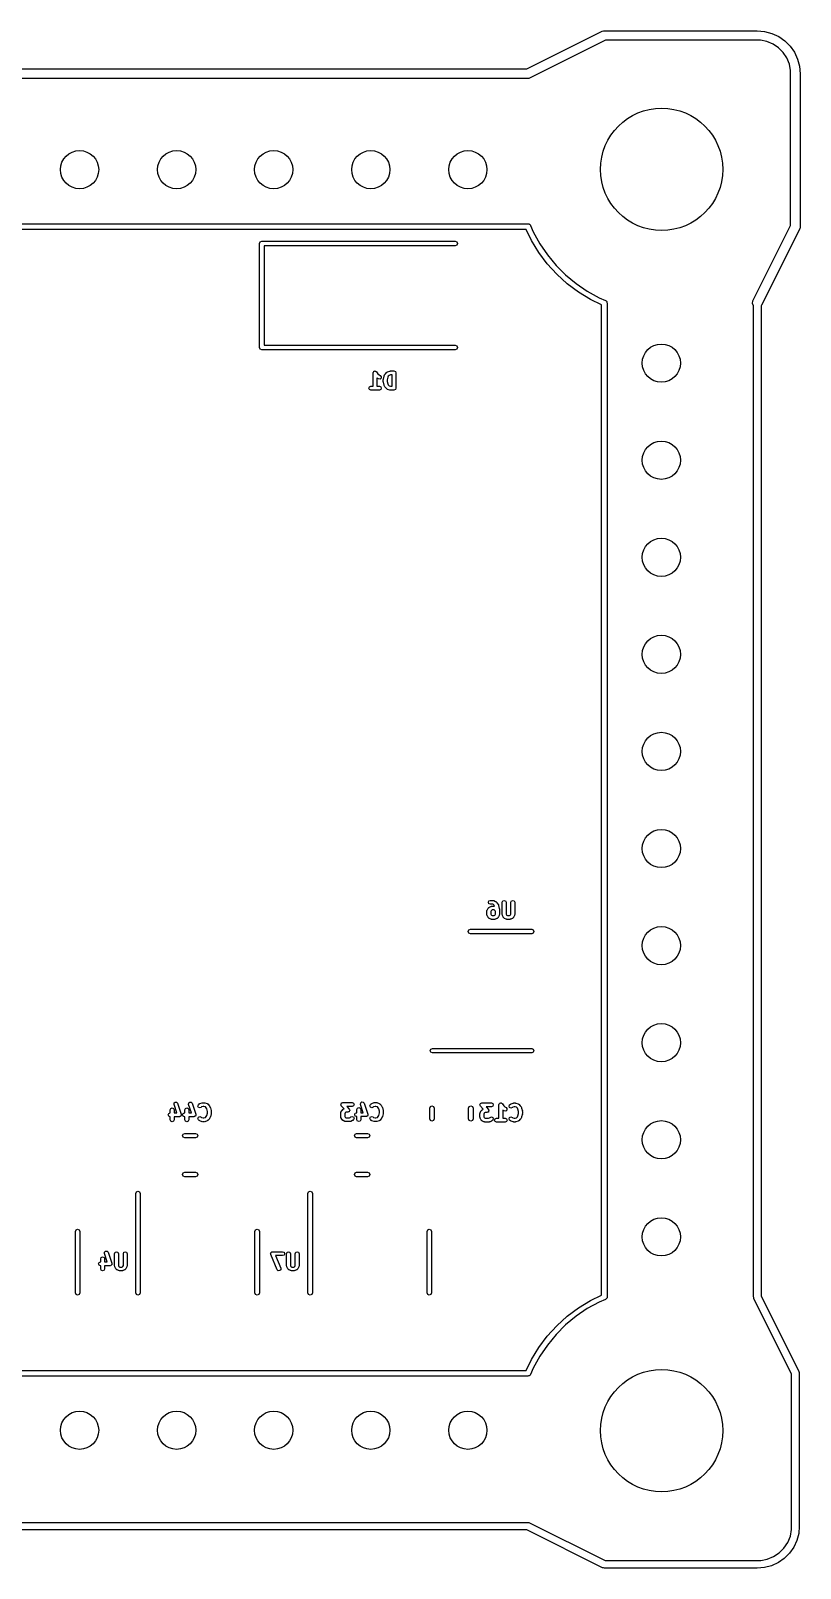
# Model space of a CAD drawing. Extents: x 0.4 to 11.3, y -7.9 to -0.4.
# Drawn here: x 5.905 to 6.698, y -4.532 to -2.948 of the extents above; entities that cross this region are included whole.
import ezdxf

# ---------------------------------------------------------------- set-up
doc = ezdxf.new("R2010")
doc.units = 0
doc.header["$MEASUREMENT"] = 0
doc.layers.add('BLACK', color=7, linetype='CONTINUOUS')

msp = doc.modelspace()

# ---------------------------------------------------------------- linework, layer by layer
at = {"layer": 'BLACK', "linetype": 'CONTINUOUS'}
for p, q in [((6.4162, -2.9872), (6.4939, -2.9484)), ((6.4972, -2.9577), (6.4195, -2.9965)), ((6.4939, -2.9484), (6.4952, -2.9479)), ((6.4952, -2.9479), (6.4956, -2.948)), ((6.4956, -2.948), (6.4961, -2.9478)), ((6.4961, -2.9478), (6.6535, -2.9478)), ((6.6535, -2.9577), (6.4972, -2.9577)), ((6.6535, -2.9478), (6.6612, -2.9485)), ((6.6569, -2.9577), (6.6535, -2.9577)), ((6.6636, -2.959), (6.6569, -2.9577)), ((6.6612, -2.9485), (6.6687, -2.9505)), ((6.6699, -2.9616), (6.6636, -2.959)), ((6.6687, -2.9505), (6.6757, -2.9538)), ((6.6757, -2.9538), (6.682, -2.9582)), ((6.682, -2.9582), (6.6875, -2.9637)), ((6.6755, -2.9654), (6.6699, -2.9616)), ((6.6803, -2.9702), (6.6755, -2.9654)), ((6.6841, -2.9758), (6.6803, -2.9702)), ((6.6867, -2.9821), (6.6841, -2.9758)), ((6.6875, -2.9637), (6.6919, -2.97)), ((6.6919, -2.97), (6.6952, -2.977)), ((6.6952, -2.977), (6.6972, -2.9844)), ((5.3949, -2.9872), (5.9055, -2.9872)), ((5.9055, -2.9872), (6.4162, -2.9872)), ((6.688, -2.9887), (6.6867, -2.9821)), ((6.688, -2.9921), (6.688, -2.9887)), ((6.688, -3.1484), (6.688, -2.9921)), ((6.6972, -2.9844), (6.6979, -2.9921)), ((6.6979, -2.9921), (6.6979, -2.9921)), ((6.6979, -2.9921), (6.6979, -2.9921)), ((6.6979, -2.9921), (6.6979, -2.9921)), ((6.6979, -2.9921), (6.6979, -3.1496)), ((5.9055, -2.997), (5.3937, -2.997)), ((6.4173, -2.997), (5.9055, -2.997)), ((6.4178, -2.9969), (6.4173, -2.997)), ((6.4182, -2.997), (6.4178, -2.9969)), ((6.4195, -2.9965), (6.4182, -2.997)), ((5.3937, -3.1467), (6.4173, -3.1467)), ((6.4173, -3.1467), (6.4184, -3.1468)), ((6.4184, -3.1468), (6.4186, -3.147)), ((6.4186, -3.147), (6.4189, -3.1471)), ((6.4189, -3.1471), (6.4195, -3.1478)), ((6.4195, -3.1478), (6.4199, -3.1481)), ((6.4199, -3.1481), (6.4199, -3.1483)), ((6.4199, -3.1483), (6.4201, -3.1484)), ((6.4201, -3.1484), (6.4228, -3.1549)), ((6.6492, -3.2261), (6.688, -3.1484)), ((6.6977, -3.151), (6.6974, -3.1514)), ((6.6974, -3.1514), (6.6974, -3.1518)), ((6.6979, -3.1496), (6.6977, -3.151)), ((6.4155, -3.1526), (5.3956, -3.1526)), ((6.141, -3.1669), (6.1417, -3.1653)), ((6.141, -3.274), (6.141, -3.1669)), ((6.1417, -3.1653), (6.1433, -3.1646)), ((6.1433, -3.1646), (6.3425, -3.1646)), ((6.3425, -3.1646), (6.3442, -3.1653)), ((6.3442, -3.1653), (6.3449, -3.1669)), ((6.3449, -3.1669), (6.3442, -3.1686)), ((6.421, -3.1638), (6.4155, -3.1526)), ((6.4286, -3.1763), (6.421, -3.1638)), ((6.4228, -3.1549), (6.4295, -3.1672)), ((6.4295, -3.1672), (6.4374, -3.1787)), ((6.6974, -3.1518), (6.658, -3.2305)), ((6.3425, -3.1693), (6.1457, -3.1693)), ((6.1457, -3.1693), (6.1457, -3.2717)), ((6.3442, -3.1686), (6.3425, -3.1693)), ((6.4373, -3.1879), (6.4286, -3.1763)), ((6.4374, -3.1787), (6.4463, -3.1895)), ((6.447, -3.1986), (6.4373, -3.1879)), ((6.4463, -3.1895), (6.4562, -3.1994)), ((6.4578, -3.2084), (6.447, -3.1986)), ((6.4562, -3.1994), (6.467, -3.2083)), ((6.4694, -3.2171), (6.4578, -3.2084)), ((6.467, -3.2083), (6.4785, -3.2162)), ((6.4818, -3.2247), (6.4694, -3.2171)), ((6.4785, -3.2162), (6.4908, -3.2229)), ((6.4931, -3.2302), (6.4818, -3.2247)), ((6.4908, -3.2229), (6.4972, -3.2256)), ((6.4931, -4.2501), (6.4931, -3.2302)), ((6.4972, -3.2256), (6.4979, -3.2262)), ((6.4979, -3.2262), (6.4983, -3.2264)), ((6.4983, -3.2264), (6.4984, -3.2267)), ((6.4984, -3.2267), (6.4986, -3.2268)), ((6.4986, -3.2268), (6.4988, -3.2278)), ((6.4988, -3.2278), (6.499, -3.2283)), ((6.499, -3.2283), (6.499, -4.252)), ((6.6487, -3.2289), (6.6492, -3.2261)), ((6.6496, -3.2311), (6.6487, -3.2289)), ((6.658, -3.2305), (6.6575, -3.2313)), ((6.6496, -4.252), (6.6496, -3.2311)), ((6.6575, -3.2313), (6.6575, -4.251)), ((6.1417, -3.2757), (6.141, -3.274)), ((6.1433, -3.2764), (6.1417, -3.2757)), ((6.3425, -3.2764), (6.1433, -3.2764)), ((6.1457, -3.2717), (6.3425, -3.2717)), ((6.3425, -3.2717), (6.3442, -3.2723)), ((6.3442, -3.2757), (6.3425, -3.2764)), ((6.3442, -3.2723), (6.3449, -3.274)), ((6.3449, -3.274), (6.3442, -3.2757)), ((6.2579, -3.2999), (6.2583, -3.2994)), ((6.258, -3.3001), (6.2579, -3.2999)), ((6.2579, -3.3003), (6.258, -3.3001)), ((6.2579, -3.3141), (6.2579, -3.3003)), ((6.2583, -3.2994), (6.2585, -3.2989)), ((6.2585, -3.2989), (6.2587, -3.2988)), ((6.2587, -3.2988), (6.2588, -3.2986)), ((6.2588, -3.2986), (6.2593, -3.2985)), ((6.2593, -3.2985), (6.2599, -3.2983)), ((6.2599, -3.2983), (6.26, -3.2984)), ((6.26, -3.2984), (6.2602, -3.2984)), ((6.2602, -3.2984), (6.2607, -3.2987)), ((6.2607, -3.2987), (6.2613, -3.2989)), ((6.2613, -3.2989), (6.2613, -3.2991)), ((6.2613, -3.2991), (6.2615, -3.2992)), ((6.2615, -3.2992), (6.2629, -3.3013)), ((6.262, -3.3058), (6.2618, -3.3056)), ((6.2618, -3.3056), (6.2618, -3.3141)), ((6.2635, -3.3065), (6.262, -3.3058)), ((6.2629, -3.3013), (6.264, -3.3024)), ((6.265, -3.3067), (6.2635, -3.3065)), ((6.264, -3.3024), (6.2652, -3.303)), ((6.2661, -3.3057), (6.265, -3.3067)), ((6.2652, -3.303), (6.2662, -3.3042)), ((6.2662, -3.3042), (6.2661, -3.3057)), ((6.2684, -3.307), (6.2685, -3.3068)), ((6.2684, -3.3093), (6.2684, -3.307)), ((6.2685, -3.3095), (6.2684, -3.3093)), ((6.2685, -3.3066), (6.2692, -3.3036)), ((6.2685, -3.3068), (6.2685, -3.3066)), ((6.2685, -3.3098), (6.2685, -3.3095)), ((6.2692, -3.3128), (6.2685, -3.3098)), ((6.2692, -3.3036), (6.2693, -3.3034)), ((6.2693, -3.3034), (6.2694, -3.3032)), ((6.2694, -3.3032), (6.2701, -3.3017)), ((6.2701, -3.3017), (6.2703, -3.3014)), ((6.2703, -3.3014), (6.2705, -3.3011)), ((6.2705, -3.3011), (6.272, -3.2996)), ((6.272, -3.2996), (6.2724, -3.2995)), ((6.273, -3.3047), (6.2723, -3.3073)), ((6.2723, -3.3073), (6.2723, -3.309)), ((6.2723, -3.309), (6.273, -3.3116)), ((6.2724, -3.2995), (6.2727, -3.2992)), ((6.2727, -3.2992), (6.275, -3.2984)), ((6.2735, -3.3037), (6.273, -3.3047)), ((6.2744, -3.3028), (6.2735, -3.3037)), ((6.2759, -3.3023), (6.2744, -3.3028)), ((6.275, -3.2984), (6.2753, -3.2984)), ((6.2753, -3.2984), (6.2756, -3.2983)), ((6.2756, -3.2983), (6.2794, -3.2983)), ((6.2774, -3.3023), (6.2759, -3.3023)), ((6.2774, -3.3141), (6.2774, -3.3023)), ((6.2794, -3.2983), (6.2808, -3.2989)), ((6.2808, -3.2989), (6.2813, -3.3003)), ((6.2813, -3.3003), (6.2813, -3.316)), ((6.2534, -3.316), (6.254, -3.3146)), ((6.254, -3.3174), (6.2534, -3.316)), ((6.254, -3.3146), (6.2554, -3.3141)), ((6.2554, -3.318), (6.254, -3.3174)), ((6.2554, -3.3141), (6.2579, -3.3141)), ((6.2599, -3.318), (6.2554, -3.318)), ((6.2644, -3.318), (6.2599, -3.318)), ((6.2618, -3.3141), (6.2644, -3.3141)), ((6.2644, -3.3141), (6.2658, -3.3146)), ((6.2658, -3.3174), (6.2644, -3.318)), ((6.2658, -3.3146), (6.2663, -3.316)), ((6.2663, -3.316), (6.2658, -3.3174)), ((6.2693, -3.3129), (6.2692, -3.3128)), ((6.2694, -3.3132), (6.2693, -3.3129)), ((6.2701, -3.3147), (6.2694, -3.3132)), ((6.2703, -3.3149), (6.2701, -3.3147)), ((6.2705, -3.3152), (6.2703, -3.3149)), ((6.272, -3.3167), (6.2705, -3.3152)), ((6.2724, -3.3169), (6.272, -3.3167)), ((6.2727, -3.3172), (6.2724, -3.3169)), ((6.275, -3.3179), (6.2727, -3.3172)), ((6.273, -3.3116), (6.2735, -3.3126)), ((6.2735, -3.3126), (6.2744, -3.3136)), ((6.2744, -3.3136), (6.2759, -3.3141)), ((6.2753, -3.3179), (6.275, -3.3179)), ((6.2756, -3.318), (6.2753, -3.3179)), ((6.2794, -3.318), (6.2756, -3.318)), ((6.2759, -3.3141), (6.2774, -3.3141)), ((6.2808, -3.3174), (6.2794, -3.318)), ((6.2813, -3.316), (6.2808, -3.3174)), ((6.3766, -3.8456), (6.3771, -3.8442)), ((6.3771, -3.847), (6.3766, -3.8456)), ((6.3771, -3.8442), (6.3785, -3.8436)), ((6.3785, -3.8475), (6.3771, -3.847)), ((6.3785, -3.8436), (6.3815, -3.8436)), ((6.3811, -3.8475), (6.3785, -3.8475)), ((6.3819, -3.8479), (6.3811, -3.8475)), ((6.3815, -3.8436), (6.382, -3.8438)), ((6.3823, -3.8483), (6.3819, -3.8479)), ((6.382, -3.8438), (6.3824, -3.8438)), ((6.3831, -3.8496), (6.3823, -3.8483)), ((6.3824, -3.8438), (6.3839, -3.8446)), ((6.3839, -3.8446), (6.3841, -3.8448)), ((6.3841, -3.8448), (6.3844, -3.8449)), ((6.3844, -3.8449), (6.3852, -3.8457)), ((6.3852, -3.8457), (6.3853, -3.8459)), ((6.3853, -3.8459), (6.3854, -3.846)), ((6.3854, -3.846), (6.3869, -3.8482)), ((6.3869, -3.8482), (6.387, -3.8486)), ((6.3908, -3.8456), (6.3914, -3.8442)), ((6.3908, -3.8583), (6.3908, -3.8456)), ((6.3914, -3.8442), (6.3928, -3.8436)), ((6.3928, -3.8436), (6.3942, -3.8442)), ((6.3942, -3.8442), (6.3948, -3.8456)), ((6.3948, -3.8456), (6.3948, -3.8578)), ((6.3998, -3.8456), (6.4004, -3.8442)), ((6.3998, -3.8578), (6.3998, -3.8456)), ((6.4004, -3.8442), (6.4018, -3.8436)), ((6.4018, -3.8436), (6.4032, -3.8442)), ((6.4032, -3.8442), (6.4038, -3.8456)), ((6.4038, -3.8456), (6.4038, -3.8583)), ((6.3751, -3.8546), (6.3752, -3.8541)), ((6.3751, -3.8583), (6.3751, -3.8546)), ((6.3752, -3.8587), (6.3751, -3.8583)), ((6.3752, -3.8541), (6.3753, -3.8537)), ((6.3753, -3.8592), (6.3752, -3.8587)), ((6.3753, -3.8537), (6.376, -3.8522)), ((6.376, -3.8607), (6.3753, -3.8592)), ((6.376, -3.8522), (6.3763, -3.852)), ((6.3763, -3.8609), (6.376, -3.8607)), ((6.3763, -3.852), (6.3764, -3.8517)), ((6.3764, -3.8612), (6.3763, -3.8609)), ((6.3764, -3.8517), (6.3771, -3.8509)), ((6.3771, -3.862), (6.3764, -3.8612)), ((6.3771, -3.8509), (6.3774, -3.8508)), ((6.3774, -3.8621), (6.3771, -3.862)), ((6.3774, -3.8508), (6.3777, -3.8505)), ((6.3777, -3.8623), (6.3774, -3.8621)), ((6.3777, -3.8505), (6.3792, -3.8498)), ((6.3792, -3.8631), (6.3777, -3.8623)), ((6.3794, -3.8542), (6.379, -3.855)), ((6.379, -3.855), (6.379, -3.8578)), ((6.379, -3.8578), (6.3794, -3.8586)), ((6.3792, -3.8498), (6.3796, -3.8498)), ((6.3796, -3.8631), (6.3792, -3.8631)), ((6.3797, -3.8539), (6.3794, -3.8542)), ((6.3794, -3.8586), (6.3797, -3.8589)), ((6.3796, -3.8498), (6.38, -3.8496)), ((6.38, -3.8633), (6.3796, -3.8631)), ((6.3805, -3.8535), (6.3797, -3.8539)), ((6.3797, -3.8589), (6.3805, -3.8593)), ((6.38, -3.8496), (6.383, -3.8496)), ((6.383, -3.8633), (6.38, -3.8633)), ((6.3826, -3.8535), (6.3805, -3.8535)), ((6.3805, -3.8593), (6.3826, -3.8593)), ((6.3834, -3.8539), (6.3826, -3.8535)), ((6.3826, -3.8593), (6.3834, -3.8589)), ((6.383, -3.8496), (6.3831, -3.8496)), ((6.3835, -3.8631), (6.383, -3.8633)), ((6.3837, -3.8542), (6.3834, -3.8539)), ((6.3834, -3.8589), (6.3837, -3.8586)), ((6.3839, -3.8631), (6.3835, -3.8631)), ((6.3841, -3.855), (6.3837, -3.8542)), ((6.3837, -3.8586), (6.3841, -3.8578)), ((6.3854, -3.8623), (6.3839, -3.8631)), ((6.3841, -3.8578), (6.3841, -3.855)), ((6.3856, -3.8621), (6.3854, -3.8623)), ((6.3859, -3.862), (6.3856, -3.8621)), ((6.3867, -3.8612), (6.3859, -3.862)), ((6.3868, -3.8609), (6.3867, -3.8612)), ((6.387, -3.8607), (6.3868, -3.8609)), ((6.387, -3.8486), (6.3872, -3.8488)), ((6.3878, -3.8592), (6.387, -3.8607)), ((6.3872, -3.8488), (6.3879, -3.8518)), ((6.388, -3.8583), (6.3878, -3.8587)), ((6.3878, -3.8587), (6.3878, -3.8592)), ((6.3879, -3.8518), (6.3879, -3.8521)), ((6.3879, -3.8521), (6.388, -3.8523)), ((6.388, -3.8523), (6.388, -3.8583)), ((6.391, -3.8587), (6.3908, -3.8583)), ((6.391, -3.8592), (6.391, -3.8587)), ((6.3918, -3.8607), (6.391, -3.8592)), ((6.392, -3.8609), (6.3918, -3.8607)), ((6.3921, -3.8612), (6.392, -3.8609)), ((6.3929, -3.862), (6.3921, -3.8612)), ((6.3932, -3.8621), (6.3929, -3.862)), ((6.3934, -3.8623), (6.3932, -3.8621)), ((6.3949, -3.8631), (6.3934, -3.8623)), ((6.3948, -3.8578), (6.3952, -3.8586)), ((6.3954, -3.8631), (6.3949, -3.8631)), ((6.3952, -3.8586), (6.3954, -3.8589)), ((6.3954, -3.8589), (6.3962, -3.8593)), ((6.3958, -3.8633), (6.3954, -3.8631)), ((6.3988, -3.8633), (6.3958, -3.8633)), ((6.3962, -3.8593), (6.3983, -3.8593)), ((6.3983, -3.8593), (6.3991, -3.8589)), ((6.3992, -3.8631), (6.3988, -3.8633)), ((6.3991, -3.8589), (6.3994, -3.8586)), ((6.3997, -3.8631), (6.3992, -3.8631)), ((6.3994, -3.8586), (6.3998, -3.8578)), ((6.4012, -3.8623), (6.3997, -3.8631)), ((6.4014, -3.8621), (6.4012, -3.8623)), ((6.4017, -3.862), (6.4014, -3.8621)), ((6.4024, -3.8612), (6.4017, -3.862)), ((6.4025, -3.8609), (6.4024, -3.8612)), ((6.4028, -3.8607), (6.4025, -3.8609)), ((6.4035, -3.8592), (6.4028, -3.8607)), ((6.4036, -3.8587), (6.4035, -3.8592)), ((6.4038, -3.8583), (6.4036, -3.8587)), ((6.3559, -3.8756), (6.3566, -3.8739)), ((6.3566, -3.8773), (6.3559, -3.8756)), ((6.3566, -3.8739), (6.3583, -3.8732)), ((6.3583, -3.878), (6.3566, -3.8773)), ((6.3583, -3.8732), (6.3898, -3.8732)), ((6.3898, -3.878), (6.3583, -3.878)), ((6.3898, -3.8732), (6.4213, -3.8732)), ((6.4213, -3.878), (6.3898, -3.878)), ((6.4213, -3.8732), (6.4229, -3.8739)), ((6.4229, -3.8773), (6.4213, -3.878)), ((6.4229, -3.8739), (6.4236, -3.8756)), ((6.4236, -3.8756), (6.4229, -3.8773)), ((6.3166, -3.9984), (6.3172, -3.9968)), ((6.3172, -4.0001), (6.3166, -3.9984)), ((6.3172, -3.9968), (6.3189, -3.9961)), ((6.3189, -4.0008), (6.3172, -4.0001)), ((6.3189, -3.9961), (6.3898, -3.9961)), ((6.3898, -4.0008), (6.3189, -4.0008)), ((6.3898, -3.9961), (6.4213, -3.9961)), ((6.4213, -4.0008), (6.3898, -4.0008)), ((6.4213, -3.9961), (6.4229, -3.9968)), ((6.4229, -4.0001), (6.4213, -4.0008)), ((6.4229, -3.9968), (6.4236, -3.9984)), ((6.4236, -3.9984), (6.4229, -4.0001)), ((6.0528, -4.0538), (6.0529, -4.0523)), ((6.0557, -4.0625), (6.0528, -4.0538)), ((6.0529, -4.0523), (6.054, -4.0513)), ((6.054, -4.0513), (6.0555, -4.0514)), ((6.0555, -4.0514), (6.0565, -4.0526)), ((6.0565, -4.0526), (6.0603, -4.0638)), ((6.0678, -4.0538), (6.0679, -4.0523)), ((6.0707, -4.0625), (6.0678, -4.0538)), ((6.0679, -4.0523), (6.069, -4.0513)), ((6.069, -4.0513), (6.0705, -4.0514)), ((6.0705, -4.0514), (6.0715, -4.0526)), ((6.0715, -4.0526), (6.0753, -4.0638)), ((6.0774, -4.0554), (6.078, -4.0541)), ((6.078, -4.0541), (6.0788, -4.0533)), ((6.0788, -4.0533), (6.0792, -4.0531)), ((6.0792, -4.0531), (6.0795, -4.0528)), ((6.0795, -4.0528), (6.0818, -4.0521)), ((6.0818, -4.0521), (6.0821, -4.0521)), ((6.0821, -4.0521), (6.0824, -4.052)), ((6.0824, -4.052), (6.0839, -4.052)), ((6.0839, -4.052), (6.0842, -4.0521)), ((6.0842, -4.0521), (6.0845, -4.0521)), ((6.0845, -4.0521), (6.0868, -4.0528)), ((6.0868, -4.0528), (6.0871, -4.0531)), ((6.0871, -4.0531), (6.0876, -4.0533)), ((6.0876, -4.0533), (6.0891, -4.0548)), ((6.2246, -4.0537), (6.2249, -4.053)), ((6.2246, -4.0538), (6.2246, -4.0537)), ((6.2246, -4.0537), (6.2246, -4.0537)), ((6.2249, -4.0544), (6.2246, -4.0538)), ((6.2249, -4.053), (6.2252, -4.0524)), ((6.2252, -4.0524), (6.2253, -4.0524)), ((6.2253, -4.0523), (6.2259, -4.0521)), ((6.2253, -4.0524), (6.2253, -4.0523)), ((6.2259, -4.0521), (6.2266, -4.0518)), ((6.2266, -4.0518), (6.2363, -4.0518)), ((6.2363, -4.0518), (6.2377, -4.0524)), ((6.2377, -4.0524), (6.2383, -4.0538)), ((6.2383, -4.0538), (6.2377, -4.0552)), ((6.245, -4.0537), (6.2451, -4.0522)), ((6.2478, -4.0623), (6.245, -4.0537)), ((6.2451, -4.0522), (6.2462, -4.0512)), ((6.2462, -4.0512), (6.2477, -4.0513)), ((6.2477, -4.0513), (6.2487, -4.0524)), ((6.2487, -4.0524), (6.2524, -4.0637)), ((6.2546, -4.0553), (6.2552, -4.0539)), ((6.2552, -4.0539), (6.2559, -4.0531)), ((6.2559, -4.0531), (6.2564, -4.053)), ((6.2564, -4.053), (6.2567, -4.0527)), ((6.2567, -4.0527), (6.259, -4.0519)), ((6.259, -4.0519), (6.2593, -4.0519)), ((6.2593, -4.0519), (6.2596, -4.0518)), ((6.2596, -4.0518), (6.2611, -4.0518)), ((6.2611, -4.0518), (6.2614, -4.0519)), ((6.2614, -4.0519), (6.2617, -4.0519)), ((6.2617, -4.0519), (6.264, -4.0527)), ((6.264, -4.0527), (6.2643, -4.053)), ((6.2643, -4.053), (6.2647, -4.0531)), ((6.2647, -4.0531), (6.2662, -4.0546)), ((6.3679, -4.0541), (6.3683, -4.0535)), ((6.368, -4.0542), (6.3679, -4.0541)), ((6.3682, -4.0549), (6.3679, -4.0542)), ((6.3679, -4.0542), (6.368, -4.0542)), ((6.3683, -4.0535), (6.3685, -4.0528)), ((6.3685, -4.0528), (6.3686, -4.0528)), ((6.3686, -4.0527), (6.3693, -4.0525)), ((6.3686, -4.0528), (6.3686, -4.0527)), ((6.3693, -4.0525), (6.3699, -4.0523)), ((6.3699, -4.0523), (6.3797, -4.0523)), ((6.3797, -4.0523), (6.3811, -4.0528)), ((6.3811, -4.0528), (6.3816, -4.0542)), ((6.3816, -4.0542), (6.3811, -4.0556)), ((6.3874, -4.0542), (6.3875, -4.054)), ((6.3874, -4.068), (6.3874, -4.0542)), ((6.3875, -4.0538), (6.3878, -4.0534)), ((6.3875, -4.054), (6.3875, -4.0538)), ((6.3878, -4.0534), (6.388, -4.0528)), ((6.388, -4.0528), (6.3882, -4.0528)), ((6.3882, -4.0528), (6.3883, -4.0526)), ((6.3883, -4.0526), (6.3889, -4.0525)), ((6.3889, -4.0525), (6.3894, -4.0523)), ((6.3894, -4.0523), (6.3896, -4.0523)), ((6.3896, -4.0523), (6.3898, -4.0523)), ((6.3898, -4.0523), (6.3903, -4.0526)), ((6.3903, -4.0526), (6.3908, -4.0528)), ((6.3908, -4.0528), (6.3909, -4.053)), ((6.3909, -4.053), (6.391, -4.0531)), ((6.391, -4.0531), (6.3924, -4.0552)), ((6.3985, -4.0543), (6.3993, -4.0536)), ((6.3993, -4.0536), (6.3997, -4.0534)), ((6.3997, -4.0534), (6.4, -4.0531)), ((6.4, -4.0531), (6.4023, -4.0524)), ((6.4023, -4.0524), (6.4026, -4.0524)), ((6.4026, -4.0524), (6.4029, -4.0523)), ((6.4029, -4.0523), (6.4044, -4.0523)), ((6.4044, -4.0523), (6.4047, -4.0524)), ((6.4047, -4.0524), (6.405, -4.0524)), ((6.405, -4.0524), (6.4073, -4.0531)), ((6.4073, -4.0531), (6.4076, -4.0534)), ((6.4076, -4.0534), (6.408, -4.0536)), ((6.408, -4.0536), (6.4095, -4.0551)), ((6.0467, -4.0644), (6.0473, -4.0631)), ((6.0473, -4.0658), (6.0467, -4.0644)), ((6.0473, -4.0631), (6.0487, -4.0625)), ((6.0487, -4.0664), (6.0473, -4.0658)), ((6.0487, -4.0625), (6.049, -4.0625)), ((6.049, -4.0664), (6.0487, -4.0664)), ((6.049, -4.0592), (6.0495, -4.0578)), ((6.049, -4.0625), (6.049, -4.0592)), ((6.049, -4.0697), (6.049, -4.0664)), ((6.0495, -4.0711), (6.049, -4.0697)), ((6.0495, -4.0578), (6.0509, -4.0572)), ((6.0509, -4.0572), (6.0523, -4.0578)), ((6.0523, -4.0578), (6.0529, -4.0592)), ((6.0529, -4.0697), (6.0523, -4.0711)), ((6.0529, -4.0592), (6.0529, -4.0625)), ((6.0529, -4.0625), (6.0557, -4.0625)), ((6.0584, -4.0664), (6.0529, -4.0664)), ((6.0529, -4.0664), (6.0529, -4.0697)), ((6.0587, -4.0663), (6.0584, -4.0664)), ((6.059, -4.0663), (6.0587, -4.0663)), ((6.0594, -4.066), (6.059, -4.0663)), ((6.0598, -4.0658), (6.0594, -4.066)), ((6.0599, -4.0655), (6.0598, -4.0658)), ((6.0602, -4.0653), (6.0599, -4.0655)), ((6.0604, -4.0644), (6.0602, -4.0649)), ((6.0602, -4.0649), (6.0602, -4.0653)), ((6.0603, -4.0638), (6.0603, -4.0641)), ((6.0603, -4.0641), (6.0604, -4.0644)), ((6.0617, -4.0644), (6.0623, -4.0631)), ((6.0623, -4.0658), (6.0617, -4.0644)), ((6.0623, -4.0631), (6.0637, -4.0625)), ((6.0637, -4.0664), (6.0623, -4.0658)), ((6.0637, -4.0625), (6.0639, -4.0625)), ((6.0639, -4.0664), (6.0637, -4.0664)), ((6.0639, -4.0592), (6.0645, -4.0578)), ((6.0639, -4.0625), (6.0639, -4.0592)), ((6.0639, -4.0697), (6.0639, -4.0664)), ((6.0645, -4.0711), (6.0639, -4.0697)), ((6.0645, -4.0578), (6.0659, -4.0572)), ((6.0659, -4.0572), (6.0673, -4.0578)), ((6.0673, -4.0578), (6.0679, -4.0592)), ((6.0679, -4.0697), (6.0673, -4.0711)), ((6.0679, -4.0592), (6.0679, -4.0625)), ((6.0679, -4.0625), (6.0707, -4.0625)), ((6.0734, -4.0664), (6.0679, -4.0664)), ((6.0679, -4.0664), (6.0679, -4.0697)), ((6.0737, -4.0663), (6.0734, -4.0664)), ((6.074, -4.0663), (6.0737, -4.0663)), ((6.0744, -4.066), (6.074, -4.0663)), ((6.0748, -4.0658), (6.0744, -4.066)), ((6.0749, -4.0655), (6.0748, -4.0658)), ((6.0752, -4.0653), (6.0749, -4.0655)), ((6.0754, -4.0644), (6.0752, -4.0649)), ((6.0752, -4.0649), (6.0752, -4.0653)), ((6.0753, -4.0638), (6.0753, -4.0641)), ((6.0753, -4.0641), (6.0754, -4.0644)), ((6.078, -4.0568), (6.0774, -4.0554)), ((6.0774, -4.0682), (6.078, -4.0668)), ((6.078, -4.0696), (6.0774, -4.0682)), ((6.0794, -4.0574), (6.078, -4.0568)), ((6.078, -4.0668), (6.0794, -4.0662)), ((6.0788, -4.0703), (6.078, -4.0696)), ((6.0808, -4.0568), (6.0794, -4.0574)), ((6.0794, -4.0662), (6.0808, -4.0668)), ((6.0812, -4.0564), (6.0808, -4.0568)), ((6.0808, -4.0668), (6.0812, -4.0672)), ((6.0827, -4.0559), (6.0812, -4.0564)), ((6.0812, -4.0672), (6.0827, -4.0677)), ((6.0836, -4.0559), (6.0827, -4.0559)), ((6.0827, -4.0677), (6.0836, -4.0677)), ((6.0851, -4.0564), (6.0836, -4.0559)), ((6.0836, -4.0677), (6.0851, -4.0672)), ((6.086, -4.0574), (6.0851, -4.0564)), ((6.0851, -4.0672), (6.086, -4.0663)), ((6.0866, -4.0584), (6.086, -4.0574)), ((6.086, -4.0663), (6.0866, -4.0653)), ((6.0872, -4.0609), (6.0866, -4.0584)), ((6.0866, -4.0653), (6.0872, -4.0627)), ((6.0872, -4.0627), (6.0872, -4.0609)), ((6.0891, -4.0688), (6.0876, -4.0703)), ((6.0891, -4.0548), (6.0892, -4.0551)), ((6.0892, -4.0685), (6.0891, -4.0688)), ((6.0892, -4.0551), (6.0894, -4.0553)), ((6.0894, -4.0683), (6.0892, -4.0685)), ((6.0894, -4.0553), (6.0902, -4.0568)), ((6.0902, -4.0668), (6.0894, -4.0683)), ((6.0902, -4.0568), (6.0902, -4.057)), ((6.0902, -4.057), (6.0903, -4.0572)), ((6.0903, -4.0664), (6.0902, -4.0666)), ((6.0902, -4.0666), (6.0902, -4.0668)), ((6.0903, -4.0572), (6.0911, -4.0602)), ((6.0911, -4.0634), (6.0903, -4.0664)), ((6.0911, -4.0602), (6.091, -4.0605)), ((6.091, -4.0605), (6.0911, -4.0607)), ((6.0911, -4.0629), (6.091, -4.0632)), ((6.091, -4.0632), (6.0911, -4.0634)), ((6.0911, -4.0607), (6.0911, -4.0629)), ((6.2246, -4.0628), (6.2248, -4.0624)), ((6.2246, -4.0665), (6.2246, -4.0628)), ((6.2248, -4.067), (6.2246, -4.0665)), ((6.2248, -4.0619), (6.2256, -4.0604)), ((6.2248, -4.0624), (6.2248, -4.0619)), ((6.2248, -4.0674), (6.2248, -4.067)), ((6.2256, -4.0689), (6.2248, -4.0674)), ((6.2251, -4.0551), (6.2249, -4.0544)), ((6.228, -4.0584), (6.2251, -4.0551)), ((6.2256, -4.0604), (6.2258, -4.0602)), ((6.2258, -4.0691), (6.2256, -4.0689)), ((6.2258, -4.0602), (6.2259, -4.0599)), ((6.2259, -4.0694), (6.2258, -4.0691)), ((6.2259, -4.0599), (6.2267, -4.0591)), ((6.2267, -4.0702), (6.2259, -4.0694)), ((6.2267, -4.0591), (6.227, -4.059)), ((6.227, -4.059), (6.2272, -4.0588)), ((6.2272, -4.0588), (6.228, -4.0584)), ((6.229, -4.0625), (6.2286, -4.0633)), ((6.2286, -4.0633), (6.2286, -4.0661)), ((6.2286, -4.0661), (6.229, -4.0669)), ((6.2292, -4.0622), (6.229, -4.0625)), ((6.229, -4.0669), (6.2292, -4.0672)), ((6.23, -4.0618), (6.2292, -4.0622)), ((6.2292, -4.0672), (6.23, -4.0676)), ((6.2318, -4.0618), (6.23, -4.0618)), ((6.23, -4.0676), (6.2336, -4.0676)), ((6.2363, -4.0558), (6.2309, -4.0558)), ((6.2309, -4.0558), (6.2333, -4.0585)), ((6.2325, -4.0615), (6.2318, -4.0618)), ((6.2331, -4.0613), (6.2325, -4.0615)), ((6.2332, -4.0612), (6.2331, -4.0613)), ((6.2335, -4.0605), (6.2332, -4.0612)), ((6.2332, -4.0612), (6.2332, -4.0612)), ((6.2333, -4.0585), (6.2335, -4.0591)), ((6.2335, -4.0591), (6.2338, -4.0598)), ((6.2338, -4.0599), (6.2335, -4.0605)), ((6.2336, -4.0676), (6.2344, -4.0672)), ((6.2338, -4.0598), (6.2338, -4.0599)), ((6.2338, -4.0599), (6.2338, -4.0599)), ((6.2344, -4.0672), (6.2349, -4.0666)), ((6.2349, -4.0666), (6.2363, -4.0661)), ((6.2377, -4.0552), (6.2363, -4.0558)), ((6.2363, -4.0661), (6.2377, -4.0666)), ((6.2377, -4.0694), (6.237, -4.0702)), ((6.2377, -4.0666), (6.2383, -4.068)), ((6.2383, -4.068), (6.2377, -4.0694)), ((6.2389, -4.0643), (6.2394, -4.0629)), ((6.2394, -4.0657), (6.2389, -4.0643)), ((6.2394, -4.0629), (6.2408, -4.0623)), ((6.2408, -4.0663), (6.2394, -4.0657)), ((6.2408, -4.0623), (6.2411, -4.0623)), ((6.2411, -4.0663), (6.2408, -4.0663)), ((6.2411, -4.059), (6.2417, -4.0576)), ((6.2411, -4.0623), (6.2411, -4.059)), ((6.2411, -4.0695), (6.2411, -4.0663)), ((6.2417, -4.0709), (6.2411, -4.0695)), ((6.2417, -4.0576), (6.2431, -4.0571)), ((6.2431, -4.0571), (6.2445, -4.0576)), ((6.2445, -4.0576), (6.2451, -4.059)), ((6.2451, -4.0695), (6.2445, -4.0709)), ((6.2451, -4.059), (6.2451, -4.0623)), ((6.2451, -4.0623), (6.2478, -4.0623)), ((6.2506, -4.0663), (6.2451, -4.0663)), ((6.2451, -4.0663), (6.2451, -4.0695)), ((6.2509, -4.0661), (6.2506, -4.0663)), ((6.2512, -4.0662), (6.2509, -4.0661)), ((6.2515, -4.0659), (6.2512, -4.0662)), ((6.252, -4.0657), (6.2515, -4.0659)), ((6.2521, -4.0654), (6.252, -4.0657)), ((6.2523, -4.0652), (6.2521, -4.0654)), ((6.2524, -4.0647), (6.2523, -4.0652)), ((6.2524, -4.0637), (6.2524, -4.064)), ((6.2524, -4.064), (6.2525, -4.0643)), ((6.2525, -4.0643), (6.2524, -4.0647)), ((6.2552, -4.0567), (6.2546, -4.0553)), ((6.2546, -4.068), (6.2552, -4.0666)), ((6.2552, -4.0694), (6.2546, -4.068)), ((6.2566, -4.0573), (6.2552, -4.0567)), ((6.2552, -4.0666), (6.2566, -4.0661)), ((6.2559, -4.0702), (6.2552, -4.0694)), ((6.258, -4.0567), (6.2566, -4.0573)), ((6.2566, -4.0661), (6.258, -4.0666)), ((6.2584, -4.0563), (6.258, -4.0567)), ((6.258, -4.0666), (6.2584, -4.0671)), ((6.2599, -4.0558), (6.2584, -4.0563)), ((6.2584, -4.0671), (6.2599, -4.0676)), ((6.2608, -4.0558), (6.2599, -4.0558)), ((6.2599, -4.0676), (6.2608, -4.0676)), ((6.2623, -4.0563), (6.2608, -4.0558)), ((6.2608, -4.0676), (6.2623, -4.0671)), ((6.2632, -4.0572), (6.2623, -4.0563)), ((6.2623, -4.0671), (6.2632, -4.0661)), ((6.2637, -4.0582), (6.2632, -4.0572)), ((6.2632, -4.0661), (6.2637, -4.0651)), ((6.2644, -4.0608), (6.2637, -4.0582)), ((6.2637, -4.0651), (6.2644, -4.0625)), ((6.2644, -4.0625), (6.2644, -4.0608)), ((6.2662, -4.0687), (6.2647, -4.0702)), ((6.2662, -4.0546), (6.2663, -4.0549)), ((6.2663, -4.0684), (6.2662, -4.0687)), ((6.2663, -4.0549), (6.2666, -4.0552)), ((6.2666, -4.0682), (6.2663, -4.0684)), ((6.2666, -4.0552), (6.2673, -4.0567)), ((6.2673, -4.0667), (6.2666, -4.0682)), ((6.2673, -4.0567), (6.2674, -4.0569)), ((6.2674, -4.0664), (6.2673, -4.0667)), ((6.2674, -4.0569), (6.2675, -4.0571)), ((6.2675, -4.0663), (6.2674, -4.0664)), ((6.2675, -4.0571), (6.2682, -4.0601)), ((6.2682, -4.0633), (6.2675, -4.0663)), ((6.2682, -4.0601), (6.2682, -4.0603)), ((6.2682, -4.0603), (6.2683, -4.0605)), ((6.2683, -4.0628), (6.2682, -4.063)), ((6.2682, -4.063), (6.2682, -4.0633)), ((6.2683, -4.0605), (6.2683, -4.0628)), ((6.3162, -4.0575), (6.3169, -4.0558)), ((6.3162, -4.0685), (6.3162, -4.0575)), ((6.3169, -4.0702), (6.3162, -4.0685)), ((6.3169, -4.0558), (6.3185, -4.0551)), ((6.3185, -4.0551), (6.3202, -4.0558)), ((6.3202, -4.0558), (6.3209, -4.0575)), ((6.3209, -4.0685), (6.3202, -4.0702)), ((6.3209, -4.0575), (6.3209, -4.0685)), ((6.3563, -4.0575), (6.357, -4.0558)), ((6.3563, -4.0685), (6.3563, -4.0575)), ((6.357, -4.0702), (6.3563, -4.0685)), ((6.357, -4.0558), (6.3587, -4.0551)), ((6.3587, -4.0551), (6.3604, -4.0558)), ((6.3604, -4.0558), (6.361, -4.0575)), ((6.361, -4.0685), (6.3604, -4.0702)), ((6.361, -4.0575), (6.361, -4.0685)), ((6.3679, -4.0632), (6.3681, -4.0628)), ((6.3679, -4.067), (6.3679, -4.0632)), ((6.3681, -4.0674), (6.3679, -4.067)), ((6.3681, -4.0628), (6.3682, -4.0623)), ((6.3682, -4.0679), (6.3681, -4.0674)), ((6.3684, -4.0555), (6.3682, -4.0549)), ((6.3682, -4.0623), (6.3689, -4.0608)), ((6.3689, -4.0694), (6.3682, -4.0679)), ((6.3713, -4.0588), (6.3684, -4.0555)), ((6.3689, -4.0608), (6.3691, -4.0606)), ((6.3691, -4.0696), (6.3689, -4.0694)), ((6.3691, -4.0606), (6.3693, -4.0603)), ((6.3693, -4.0699), (6.3691, -4.0696)), ((6.3693, -4.0603), (6.37, -4.0596)), ((6.37, -4.0706), (6.3693, -4.0699)), ((6.37, -4.0596), (6.3703, -4.0595)), ((6.3703, -4.0595), (6.3705, -4.0592)), ((6.3705, -4.0592), (6.3713, -4.0588)), ((6.3723, -4.0629), (6.3719, -4.0637)), ((6.3719, -4.0637), (6.3719, -4.0665)), ((6.3719, -4.0665), (6.3723, -4.0673)), ((6.3726, -4.0626), (6.3723, -4.0629)), ((6.3723, -4.0673), (6.3726, -4.0676)), ((6.3734, -4.0622), (6.3726, -4.0626)), ((6.3726, -4.0676), (6.3734, -4.068)), ((6.3752, -4.0622), (6.3734, -4.0622)), ((6.3734, -4.068), (6.3769, -4.068)), ((6.3797, -4.0562), (6.3742, -4.0562)), ((6.3742, -4.0562), (6.3766, -4.0589)), ((6.3758, -4.0619), (6.3752, -4.0622)), ((6.3765, -4.0617), (6.3758, -4.0619)), ((6.3766, -4.0616), (6.3765, -4.0616)), ((6.3765, -4.0616), (6.3765, -4.0617)), ((6.3766, -4.0589), (6.3769, -4.0596)), ((6.3768, -4.061), (6.3766, -4.0616)), ((6.3771, -4.0604), (6.3768, -4.061)), ((6.3769, -4.0596), (6.3771, -4.0602)), ((6.3769, -4.068), (6.3777, -4.0676)), ((6.3771, -4.0602), (6.3771, -4.0603)), ((6.3771, -4.0603), (6.3771, -4.0604)), ((6.3777, -4.0676), (6.3783, -4.0671)), ((6.3783, -4.0671), (6.3797, -4.0665)), ((6.3811, -4.0556), (6.3797, -4.0562)), ((6.3797, -4.0665), (6.3811, -4.0671)), ((6.3811, -4.0699), (6.3803, -4.0706)), ((6.3811, -4.0671), (6.3816, -4.0685)), ((6.3816, -4.0685), (6.3811, -4.0699)), ((6.3829, -4.07), (6.3835, -4.0686)), ((6.3835, -4.0714), (6.3829, -4.07)), ((6.3835, -4.0686), (6.3849, -4.068)), ((6.3849, -4.068), (6.3874, -4.068)), ((6.3915, -4.0597), (6.3914, -4.0596)), ((6.3914, -4.0596), (6.3914, -4.068)), ((6.3914, -4.068), (6.3939, -4.068)), ((6.393, -4.0605), (6.3915, -4.0597)), ((6.3924, -4.0552), (6.3936, -4.0564)), ((6.3945, -4.0606), (6.393, -4.0605)), ((6.3936, -4.0564), (6.3948, -4.057)), ((6.3939, -4.068), (6.3953, -4.0686)), ((6.3957, -4.0596), (6.3945, -4.0606)), ((6.3948, -4.057), (6.3958, -4.0581)), ((6.3953, -4.0686), (6.3959, -4.07)), ((6.3959, -4.07), (6.3953, -4.0714)), ((6.3958, -4.0581), (6.3957, -4.0596)), ((6.3979, -4.0557), (6.3985, -4.0543)), ((6.3985, -4.0571), (6.3979, -4.0557)), ((6.3979, -4.0685), (6.3985, -4.0671)), ((6.3985, -4.0699), (6.3979, -4.0685)), ((6.3999, -4.0577), (6.3985, -4.0571)), ((6.3985, -4.0671), (6.3999, -4.0665)), ((6.3993, -4.0706), (6.3985, -4.0699)), ((6.4013, -4.0571), (6.3999, -4.0577)), ((6.3999, -4.0665), (6.4013, -4.0671)), ((6.4017, -4.0567), (6.4013, -4.0571)), ((6.4013, -4.0671), (6.4017, -4.0675)), ((6.4032, -4.0562), (6.4017, -4.0567)), ((6.4017, -4.0675), (6.4032, -4.068)), ((6.4041, -4.0562), (6.4032, -4.0562)), ((6.4032, -4.068), (6.4041, -4.068)), ((6.4056, -4.0567), (6.4041, -4.0562)), ((6.4041, -4.068), (6.4056, -4.0675)), ((6.4065, -4.0576), (6.4056, -4.0567)), ((6.4056, -4.0675), (6.4065, -4.0666)), ((6.407, -4.0587), (6.4065, -4.0576)), ((6.4065, -4.0666), (6.407, -4.0655)), ((6.4077, -4.0612), (6.407, -4.0587)), ((6.407, -4.0655), (6.4077, -4.063)), ((6.4077, -4.063), (6.4077, -4.0612)), ((6.4095, -4.0691), (6.408, -4.0706)), ((6.4095, -4.0551), (6.4097, -4.0554)), ((6.4097, -4.0688), (6.4095, -4.0691)), ((6.4097, -4.0554), (6.4099, -4.0556)), ((6.4099, -4.0686), (6.4097, -4.0688)), ((6.4099, -4.0556), (6.4107, -4.0571)), ((6.4107, -4.0671), (6.4099, -4.0686)), ((6.4107, -4.0571), (6.4107, -4.0573)), ((6.4107, -4.0573), (6.4108, -4.0575)), ((6.4108, -4.0667), (6.4107, -4.0669)), ((6.4107, -4.0669), (6.4107, -4.0671)), ((6.4108, -4.0575), (6.4116, -4.0605)), ((6.4116, -4.0637), (6.4108, -4.0667)), ((6.4116, -4.0605), (6.4115, -4.0607)), ((6.4115, -4.0607), (6.4116, -4.061)), ((6.4116, -4.0632), (6.4115, -4.0635)), ((6.4115, -4.0635), (6.4116, -4.0637)), ((6.4116, -4.061), (6.4116, -4.0632)), ((6.0509, -4.0717), (6.0495, -4.0711)), ((6.0523, -4.0711), (6.0509, -4.0717)), ((6.0614, -4.0859), (6.0621, -4.0843)), ((6.0621, -4.0876), (6.0614, -4.0859)), ((6.0621, -4.0843), (6.0638, -4.0836)), ((6.0638, -4.0836), (6.0748, -4.0836)), ((6.0659, -4.0717), (6.0645, -4.0711)), ((6.0673, -4.0711), (6.0659, -4.0717)), ((6.0748, -4.0836), (6.0765, -4.0843)), ((6.0765, -4.0843), (6.0772, -4.0859)), ((6.0772, -4.0859), (6.0765, -4.0876)), ((6.0792, -4.0705), (6.0788, -4.0703)), ((6.0795, -4.0708), (6.0792, -4.0705)), ((6.0818, -4.0716), (6.0795, -4.0708)), ((6.0821, -4.0715), (6.0818, -4.0716)), ((6.0824, -4.0717), (6.0821, -4.0715)), ((6.0839, -4.0717), (6.0824, -4.0717)), ((6.0842, -4.0715), (6.0839, -4.0717)), ((6.0845, -4.0716), (6.0842, -4.0715)), ((6.0868, -4.0708), (6.0845, -4.0716)), ((6.0871, -4.0705), (6.0868, -4.0708)), ((6.0876, -4.0703), (6.0871, -4.0705)), ((6.227, -4.0703), (6.2267, -4.0702)), ((6.2272, -4.0705), (6.227, -4.0703)), ((6.2287, -4.0713), (6.2272, -4.0705)), ((6.2292, -4.0713), (6.2287, -4.0713)), ((6.2296, -4.0715), (6.2292, -4.0713)), ((6.2341, -4.0715), (6.2296, -4.0715)), ((6.2345, -4.0713), (6.2341, -4.0715)), ((6.235, -4.0713), (6.2345, -4.0713)), ((6.2365, -4.0705), (6.235, -4.0713)), ((6.2367, -4.0703), (6.2365, -4.0705)), ((6.237, -4.0702), (6.2367, -4.0703)), ((6.2386, -4.0859), (6.2393, -4.0843)), ((6.2393, -4.0876), (6.2386, -4.0859)), ((6.2393, -4.0843), (6.2409, -4.0836)), ((6.2409, -4.0836), (6.252, -4.0836)), ((6.2431, -4.0715), (6.2417, -4.0709)), ((6.2445, -4.0709), (6.2431, -4.0715)), ((6.252, -4.0836), (6.2537, -4.0843)), ((6.2537, -4.0843), (6.2544, -4.0859)), ((6.2544, -4.0859), (6.2537, -4.0876)), ((6.2564, -4.0704), (6.2559, -4.0702)), ((6.2567, -4.0707), (6.2564, -4.0704)), ((6.259, -4.0714), (6.2567, -4.0707)), ((6.2593, -4.0714), (6.259, -4.0714)), ((6.2596, -4.0715), (6.2593, -4.0714)), ((6.2611, -4.0715), (6.2596, -4.0715)), ((6.2614, -4.0714), (6.2611, -4.0715)), ((6.2617, -4.0714), (6.2614, -4.0714)), ((6.264, -4.0707), (6.2617, -4.0714)), ((6.2643, -4.0704), (6.264, -4.0707)), ((6.2647, -4.0702), (6.2643, -4.0704)), ((6.3185, -4.0709), (6.3169, -4.0702)), ((6.3202, -4.0702), (6.3185, -4.0709)), ((6.3587, -4.0709), (6.357, -4.0702)), ((6.3604, -4.0702), (6.3587, -4.0709)), ((6.3703, -4.0707), (6.37, -4.0706)), ((6.3705, -4.071), (6.3703, -4.0707)), ((6.372, -4.0717), (6.3705, -4.071)), ((6.3725, -4.0718), (6.372, -4.0717)), ((6.3729, -4.0719), (6.3725, -4.0718)), ((6.3774, -4.0719), (6.3729, -4.0719)), ((6.3778, -4.0718), (6.3774, -4.0719)), ((6.3783, -4.0717), (6.3778, -4.0718)), ((6.3798, -4.071), (6.3783, -4.0717)), ((6.38, -4.0707), (6.3798, -4.071)), ((6.3803, -4.0706), (6.38, -4.0707)), ((6.3849, -4.0719), (6.3835, -4.0714)), ((6.3894, -4.0719), (6.3849, -4.0719)), ((6.3939, -4.0719), (6.3894, -4.0719)), ((6.3953, -4.0714), (6.3939, -4.0719)), ((6.3997, -4.0708), (6.3993, -4.0706)), ((6.4, -4.0711), (6.3997, -4.0708)), ((6.4023, -4.0718), (6.4, -4.0711)), ((6.4026, -4.0718), (6.4023, -4.0718)), ((6.4029, -4.0719), (6.4026, -4.0718)), ((6.4044, -4.0719), (6.4029, -4.0719)), ((6.4047, -4.0718), (6.4044, -4.0719)), ((6.405, -4.0718), (6.4047, -4.0718)), ((6.4073, -4.0711), (6.405, -4.0718)), ((6.4076, -4.0708), (6.4073, -4.0711)), ((6.408, -4.0706), (6.4076, -4.0708)), ((6.0638, -4.0883), (6.0621, -4.0876)), ((6.0748, -4.0883), (6.0638, -4.0883)), ((6.0765, -4.0876), (6.0748, -4.0883)), ((6.2409, -4.0883), (6.2393, -4.0876)), ((6.252, -4.0883), (6.2409, -4.0883)), ((6.2537, -4.0876), (6.252, -4.0883)), ((6.0614, -4.1261), (6.0621, -4.1244)), ((6.0621, -4.1278), (6.0614, -4.1261)), ((6.0621, -4.1244), (6.0638, -4.1237)), ((6.0638, -4.1285), (6.0621, -4.1278)), ((6.0638, -4.1237), (6.0748, -4.1237)), ((6.0748, -4.1285), (6.0638, -4.1285)), ((6.0748, -4.1237), (6.0765, -4.1244)), ((6.0765, -4.1278), (6.0748, -4.1285)), ((6.0765, -4.1244), (6.0772, -4.1261)), ((6.0772, -4.1261), (6.0765, -4.1278)), ((6.2386, -4.1261), (6.2393, -4.1244)), ((6.2393, -4.1278), (6.2386, -4.1261)), ((6.2393, -4.1244), (6.2409, -4.1237)), ((6.2409, -4.1285), (6.2393, -4.1278)), ((6.2409, -4.1237), (6.252, -4.1237)), ((6.252, -4.1285), (6.2409, -4.1285)), ((6.252, -4.1237), (6.2537, -4.1244)), ((6.2537, -4.1278), (6.252, -4.1285)), ((6.2537, -4.1244), (6.2544, -4.1261)), ((6.2544, -4.1261), (6.2537, -4.1278)), ((6.0134, -4.1454), (6.0141, -4.1437)), ((6.0134, -4.2163), (6.0134, -4.1454)), ((6.0141, -4.1437), (6.0157, -4.143)), ((6.0157, -4.143), (6.0174, -4.1437)), ((6.0174, -4.1437), (6.0181, -4.1454)), ((6.0181, -4.1454), (6.0181, -4.2163)), ((6.1906, -4.1454), (6.1912, -4.1437)), ((6.1906, -4.2163), (6.1906, -4.1454)), ((6.1912, -4.1437), (6.1929, -4.143)), ((6.1929, -4.143), (6.1946, -4.1437)), ((6.1946, -4.1437), (6.1953, -4.1454)), ((6.1953, -4.1454), (6.1953, -4.2163)), ((5.9512, -4.1848), (5.9519, -4.1831)), ((5.9512, -4.2163), (5.9512, -4.1848)), ((5.9519, -4.1831), (5.9535, -4.1824)), ((5.9535, -4.1824), (5.9552, -4.1831)), ((5.9552, -4.1831), (5.9559, -4.1848)), ((5.9559, -4.1848), (5.9559, -4.2163)), ((6.1362, -4.1848), (6.1369, -4.1831)), ((6.1362, -4.2163), (6.1362, -4.1848)), ((6.1369, -4.1831), (6.1386, -4.1824)), ((6.1386, -4.1824), (6.1403, -4.1831)), ((6.1403, -4.1831), (6.1409, -4.1848)), ((6.1409, -4.1848), (6.1409, -4.2163)), ((6.3134, -4.1848), (6.3141, -4.1831)), ((6.3134, -4.2163), (6.3134, -4.1848)), ((6.3141, -4.1831), (6.3157, -4.1824)), ((6.3157, -4.1824), (6.3174, -4.1831)), ((6.3174, -4.1831), (6.3181, -4.1848)), ((6.3181, -4.1848), (6.3181, -4.2163)), ((5.9773, -4.2127), (5.9779, -4.2113)), ((5.9779, -4.2113), (5.9793, -4.2108)), ((5.9793, -4.2108), (5.9807, -4.2113)), ((5.9807, -4.2113), (5.9813, -4.2127)), ((5.9812, -4.2074), (5.9813, -4.2059)), ((5.9841, -4.216), (5.9812, -4.2074)), ((5.9813, -4.2059), (5.9824, -4.2049)), ((5.9824, -4.2049), (5.9839, -4.205)), ((5.9839, -4.205), (5.9849, -4.2061)), ((5.9849, -4.2061), (5.9887, -4.2174)), ((5.9916, -4.2075), (5.9922, -4.2061)), ((5.9916, -4.2202), (5.9916, -4.2075)), ((5.9922, -4.2061), (5.9936, -4.2055)), ((5.9936, -4.2055), (5.9949, -4.2061)), ((5.9949, -4.2061), (5.9955, -4.2075)), ((5.9955, -4.2075), (5.9955, -4.2198)), ((6.0006, -4.2075), (6.0012, -4.2061)), ((6.0006, -4.2198), (6.0006, -4.2075)), ((6.0012, -4.2061), (6.0025, -4.2055)), ((6.0025, -4.2055), (6.0039, -4.2061)), ((6.0039, -4.2061), (6.0045, -4.2075)), ((6.0045, -4.2075), (6.0045, -4.2202)), ((6.1522, -4.2075), (6.1524, -4.2071)), ((6.1524, -4.2079), (6.1522, -4.2075)), ((6.1524, -4.2068), (6.1527, -4.2065)), ((6.1524, -4.2071), (6.1524, -4.2068)), ((6.1524, -4.2083), (6.1524, -4.2079)), ((6.1592, -4.224), (6.1524, -4.2083)), ((6.1527, -4.2065), (6.1528, -4.2061)), ((6.1528, -4.2061), (6.1532, -4.206)), ((6.1532, -4.206), (6.1534, -4.2057)), ((6.1534, -4.2057), (6.1538, -4.2057)), ((6.1538, -4.2057), (6.1542, -4.2055)), ((6.1542, -4.2055), (6.1647, -4.2055)), ((6.1647, -4.2095), (6.1572, -4.2095)), ((6.1572, -4.2095), (6.1628, -4.2225)), ((6.1647, -4.2055), (6.1661, -4.2061)), ((6.1661, -4.2089), (6.1647, -4.2095)), ((6.1661, -4.2061), (6.1667, -4.2075)), ((6.1667, -4.2075), (6.1661, -4.2089)), ((6.1687, -4.2075), (6.1693, -4.2061)), ((6.1687, -4.2202), (6.1687, -4.2075)), ((6.1693, -4.2061), (6.1707, -4.2055)), ((6.1707, -4.2055), (6.1721, -4.2061)), ((6.1721, -4.2061), (6.1727, -4.2075)), ((6.1727, -4.2075), (6.1727, -4.2198)), ((6.1777, -4.2075), (6.1783, -4.2061)), ((6.1777, -4.2198), (6.1777, -4.2075)), ((6.1783, -4.2061), (6.1797, -4.2055)), ((6.1797, -4.2055), (6.1811, -4.2061)), ((6.1811, -4.2061), (6.1817, -4.2075)), ((6.1817, -4.2075), (6.1817, -4.2202)), ((5.9512, -4.2478), (5.9512, -4.2163)), ((5.9559, -4.2163), (5.9559, -4.2478)), ((5.9751, -4.218), (5.9757, -4.2166)), ((5.9757, -4.2194), (5.9751, -4.218)), ((5.9757, -4.2166), (5.9771, -4.216)), ((5.9771, -4.22), (5.9757, -4.2194)), ((5.9771, -4.216), (5.9773, -4.216)), ((5.9773, -4.22), (5.9771, -4.22)), ((5.9773, -4.216), (5.9773, -4.2127)), ((5.9773, -4.2232), (5.9773, -4.22)), ((5.9779, -4.2246), (5.9773, -4.2232)), ((5.9793, -4.2252), (5.9779, -4.2246)), ((5.9807, -4.2246), (5.9793, -4.2252)), ((5.9813, -4.2232), (5.9807, -4.2246)), ((5.9813, -4.2127), (5.9813, -4.216)), ((5.9813, -4.216), (5.9841, -4.216)), ((5.9868, -4.22), (5.9813, -4.22)), ((5.9813, -4.22), (5.9813, -4.2232)), ((5.9871, -4.2198), (5.9868, -4.22)), ((5.9874, -4.2199), (5.9871, -4.2198)), ((5.9878, -4.2196), (5.9874, -4.2199)), ((5.9882, -4.2194), (5.9878, -4.2196)), ((5.9883, -4.2191), (5.9882, -4.2194)), ((5.9886, -4.2189), (5.9883, -4.2191)), ((5.9887, -4.2174), (5.9886, -4.2177)), ((5.9886, -4.2177), (5.9888, -4.218)), ((5.9888, -4.218), (5.9886, -4.2184)), ((5.9886, -4.2184), (5.9886, -4.2189)), ((5.9918, -4.2207), (5.9916, -4.2202)), ((5.9918, -4.2211), (5.9918, -4.2207)), ((5.9925, -4.2226), (5.9918, -4.2211)), ((5.9928, -4.2228), (5.9925, -4.2226)), ((5.9929, -4.2231), (5.9928, -4.2228)), ((5.9937, -4.2239), (5.9929, -4.2231)), ((5.994, -4.224), (5.9937, -4.2239)), ((5.9942, -4.2242), (5.994, -4.224)), ((5.9957, -4.225), (5.9942, -4.2242)), ((5.9955, -4.2198), (5.9959, -4.2206)), ((5.9961, -4.225), (5.9957, -4.225)), ((5.9959, -4.2206), (5.9962, -4.2209)), ((5.9966, -4.2252), (5.9961, -4.225)), ((5.9962, -4.2209), (5.997, -4.2213)), ((5.9996, -4.2252), (5.9966, -4.2252)), ((5.997, -4.2213), (5.9991, -4.2213)), ((5.9991, -4.2213), (5.9999, -4.2209)), ((6, -4.225), (5.9996, -4.2252)), ((5.9999, -4.2209), (6.0002, -4.2206)), ((6.0004, -4.225), (6, -4.225)), ((6.0002, -4.2206), (6.0006, -4.2198)), ((6.0019, -4.2242), (6.0004, -4.225)), ((6.0021, -4.224), (6.0019, -4.2242)), ((6.0024, -4.2239), (6.0021, -4.224)), ((6.0032, -4.2231), (6.0024, -4.2239)), ((6.0033, -4.2228), (6.0032, -4.2231)), ((6.0036, -4.2226), (6.0033, -4.2228)), ((6.0043, -4.2211), (6.0036, -4.2226)), ((6.0045, -4.2202), (6.0043, -4.2207)), ((6.0043, -4.2207), (6.0043, -4.2211)), ((6.0134, -4.2478), (6.0134, -4.2163)), ((6.0181, -4.2163), (6.0181, -4.2478)), ((6.1362, -4.2478), (6.1362, -4.2163)), ((6.1409, -4.2163), (6.1409, -4.2478)), ((6.1602, -4.2251), (6.1592, -4.224)), ((6.1617, -4.225), (6.1602, -4.2251)), ((6.1628, -4.224), (6.1617, -4.225)), ((6.1628, -4.2225), (6.1628, -4.224)), ((6.1689, -4.2207), (6.1687, -4.2202)), ((6.169, -4.2211), (6.1689, -4.2207)), ((6.1697, -4.2226), (6.169, -4.2211)), ((6.17, -4.2228), (6.1697, -4.2226)), ((6.1701, -4.2231), (6.17, -4.2228)), ((6.1708, -4.2239), (6.1701, -4.2231)), ((6.1711, -4.224), (6.1708, -4.2239)), ((6.1713, -4.2242), (6.1711, -4.224)), ((6.1728, -4.225), (6.1713, -4.2242)), ((6.1727, -4.2198), (6.1731, -4.2206)), ((6.1733, -4.225), (6.1728, -4.225)), ((6.1731, -4.2206), (6.1734, -4.2209)), ((6.1737, -4.2252), (6.1733, -4.225)), ((6.1734, -4.2209), (6.1742, -4.2213)), ((6.1767, -4.2252), (6.1737, -4.2252)), ((6.1742, -4.2213), (6.1763, -4.2213)), ((6.1763, -4.2213), (6.177, -4.2209)), ((6.1771, -4.225), (6.1767, -4.2252)), ((6.177, -4.2209), (6.1773, -4.2206)), ((6.1776, -4.225), (6.1771, -4.225)), ((6.1773, -4.2206), (6.1777, -4.2198)), ((6.1791, -4.2242), (6.1776, -4.225)), ((6.1793, -4.224), (6.1791, -4.2242)), ((6.1796, -4.2239), (6.1793, -4.224)), ((6.1804, -4.2231), (6.1796, -4.2239)), ((6.1805, -4.2228), (6.1804, -4.2231)), ((6.1807, -4.2226), (6.1805, -4.2228)), ((6.1815, -4.2211), (6.1807, -4.2226)), ((6.1817, -4.2202), (6.1815, -4.2207)), ((6.1815, -4.2207), (6.1815, -4.2211)), ((6.1906, -4.2478), (6.1906, -4.2163)), ((6.1953, -4.2163), (6.1953, -4.2478)), ((6.3134, -4.2478), (6.3134, -4.2163)), ((6.3181, -4.2163), (6.3181, -4.2478)), ((5.9519, -4.2494), (5.9512, -4.2478)), ((5.9535, -4.2501), (5.9519, -4.2494)), ((5.9552, -4.2494), (5.9535, -4.2501)), ((5.9559, -4.2478), (5.9552, -4.2494)), ((6.0141, -4.2494), (6.0134, -4.2478)), ((6.0157, -4.2501), (6.0141, -4.2494)), ((6.0174, -4.2494), (6.0157, -4.2501)), ((6.0181, -4.2478), (6.0174, -4.2494)), ((6.1369, -4.2494), (6.1362, -4.2478)), ((6.1386, -4.2501), (6.1369, -4.2494)), ((6.1403, -4.2494), (6.1386, -4.2501)), ((6.1409, -4.2478), (6.1403, -4.2494)), ((6.1912, -4.2494), (6.1906, -4.2478)), ((6.1929, -4.2501), (6.1912, -4.2494)), ((6.1946, -4.2494), (6.1929, -4.2501)), ((6.1953, -4.2478), (6.1946, -4.2494)), ((6.3141, -4.2494), (6.3134, -4.2478)), ((6.3157, -4.2501), (6.3141, -4.2494)), ((6.3174, -4.2494), (6.3157, -4.2501)), ((6.3181, -4.2478), (6.3174, -4.2494)), ((6.4694, -4.2632), (6.4818, -4.2556)), ((6.4908, -4.2574), (6.4785, -4.2641)), ((6.4818, -4.2556), (6.4931, -4.2501)), ((6.4972, -4.2547), (6.4908, -4.2574)), ((6.4974, -4.2546), (6.4972, -4.2547)), ((6.4976, -4.2545), (6.4974, -4.2546)), ((6.4979, -4.2541), (6.4976, -4.2545)), ((6.4986, -4.2535), (6.4979, -4.2541)), ((6.4987, -4.2532), (6.4986, -4.2535)), ((6.4989, -4.253), (6.4987, -4.2532)), ((6.499, -4.252), (6.4989, -4.253)), ((6.6499, -4.2528), (6.6496, -4.252)), ((6.6501, -4.2537), (6.6499, -4.2528)), ((6.689, -4.3316), (6.6501, -4.2537)), ((6.6575, -4.251), (6.6965, -4.3289)), ((6.447, -4.2817), (6.4578, -4.2719)), ((6.467, -4.272), (6.4562, -4.2809)), ((6.4578, -4.2719), (6.4694, -4.2632)), ((6.4785, -4.2641), (6.467, -4.272)), ((6.4373, -4.2924), (6.447, -4.2817)), ((6.4463, -4.2908), (6.4374, -4.3016)), ((6.4562, -4.2809), (6.4463, -4.2908)), ((6.421, -4.3165), (6.4286, -4.3041)), ((6.4286, -4.3041), (6.4373, -4.2924)), ((6.4374, -4.3016), (6.4295, -4.3132)), ((6.4155, -4.3278), (6.421, -4.3165)), ((6.4295, -4.3132), (6.4228, -4.3254)), ((6.4173, -4.3337), (5.3937, -4.3337)), ((5.3956, -4.3278), (6.4155, -4.3278)), ((6.4179, -4.3335), (6.4173, -4.3337)), ((6.4189, -4.3332), (6.4179, -4.3335)), ((6.419, -4.333), (6.4189, -4.3332)), ((6.4192, -4.333), (6.419, -4.333)), ((6.4195, -4.3325), (6.4192, -4.333)), ((6.4201, -4.3319), (6.4195, -4.3325)), ((6.4228, -4.3254), (6.4201, -4.3319)), ((6.689, -4.4882), (6.689, -4.3316)), ((6.6965, -4.3289), (6.6966, -4.3298)), ((6.6966, -4.3298), (6.6969, -4.3307)), ((6.6969, -4.3307), (6.6969, -4.4882)), ((5.3964, -4.4843), (6.4173, -4.4843)), ((6.4164, -4.4921), (5.3964, -4.4921)), ((6.4943, -4.5311), (6.4164, -4.4921)), ((6.4173, -4.4843), (6.4182, -4.4845)), ((6.4182, -4.4845), (6.4191, -4.4847)), ((6.4191, -4.4847), (6.497, -4.5236)), ((6.6877, -4.4985), (6.689, -4.4917)), ((6.689, -4.4917), (6.689, -4.4882)), ((6.689, -4.4882), (6.689, -4.4882)), ((6.689, -4.4882), (6.689, -4.4882)), ((6.6963, -4.4957), (6.6943, -4.503)), ((6.6969, -4.4882), (6.6963, -4.4957)), ((6.6969, -4.4882), (6.6969, -4.4882)), ((6.6762, -4.5157), (6.6811, -4.5108)), ((6.6811, -4.5108), (6.685, -4.505)), ((6.685, -4.505), (6.6877, -4.4985)), ((6.6911, -4.5099), (6.6868, -4.516)), ((6.6943, -4.503), (6.6911, -4.5099)), ((6.497, -4.5236), (6.6536, -4.5237)), ((6.6536, -4.5237), (6.6571, -4.5237)), ((6.6571, -4.5237), (6.6639, -4.5223)), ((6.6684, -4.5289), (6.6611, -4.5309)), ((6.6639, -4.5223), (6.6704, -4.5196)), ((6.6753, -4.5257), (6.6684, -4.5289)), ((6.6704, -4.5196), (6.6762, -4.5157)), ((6.6814, -4.5214), (6.6753, -4.5257)), ((6.6868, -4.516), (6.6814, -4.5214)), ((6.4952, -4.5312), (6.4943, -4.5311)), ((6.4961, -4.5315), (6.4952, -4.5312)), ((6.6536, -4.5315), (6.4961, -4.5315)), ((6.6611, -4.5309), (6.6536, -4.5315)), ((6.6536, -4.5315), (6.6536, -4.5315)), ((6.6536, -4.5315), (6.6536, -4.5315))]:
    msp.add_line(p, q, dxfattribs=at)
at = {"layer": 'BLACK'}
for centre, radius in [((6.5551, -3.0906), 0.063), ((5.9555, -3.0909), 0.0197), ((6.0555, -3.0909), 0.0197), ((6.1555, -3.0909), 0.0197), ((6.2555, -3.0909), 0.0197), ((6.3555, -3.0909), 0.0197), ((6.5548, -3.2902), 0.0197), ((6.5548, -3.3902), 0.0197), ((6.5548, -3.4902), 0.0197), ((6.5548, -3.5902), 0.0197), ((6.5548, -3.6902), 0.0197), ((6.5548, -3.7902), 0.0197), ((6.5548, -3.8902), 0.0197), ((6.5548, -3.9902), 0.0197), ((6.5548, -4.0902), 0.0197), ((6.5548, -4.1902), 0.0197), ((6.5551, -4.3898), 0.063), ((5.9555, -4.3894), 0.0197), ((6.0555, -4.3894), 0.0197), ((6.1555, -4.3894), 0.0197), ((6.2555, -4.3894), 0.0197), ((6.3555, -4.3894), 0.0197)]:
    msp.add_circle(centre, radius, dxfattribs=at)

doc.saveas('drawing.dxf')
